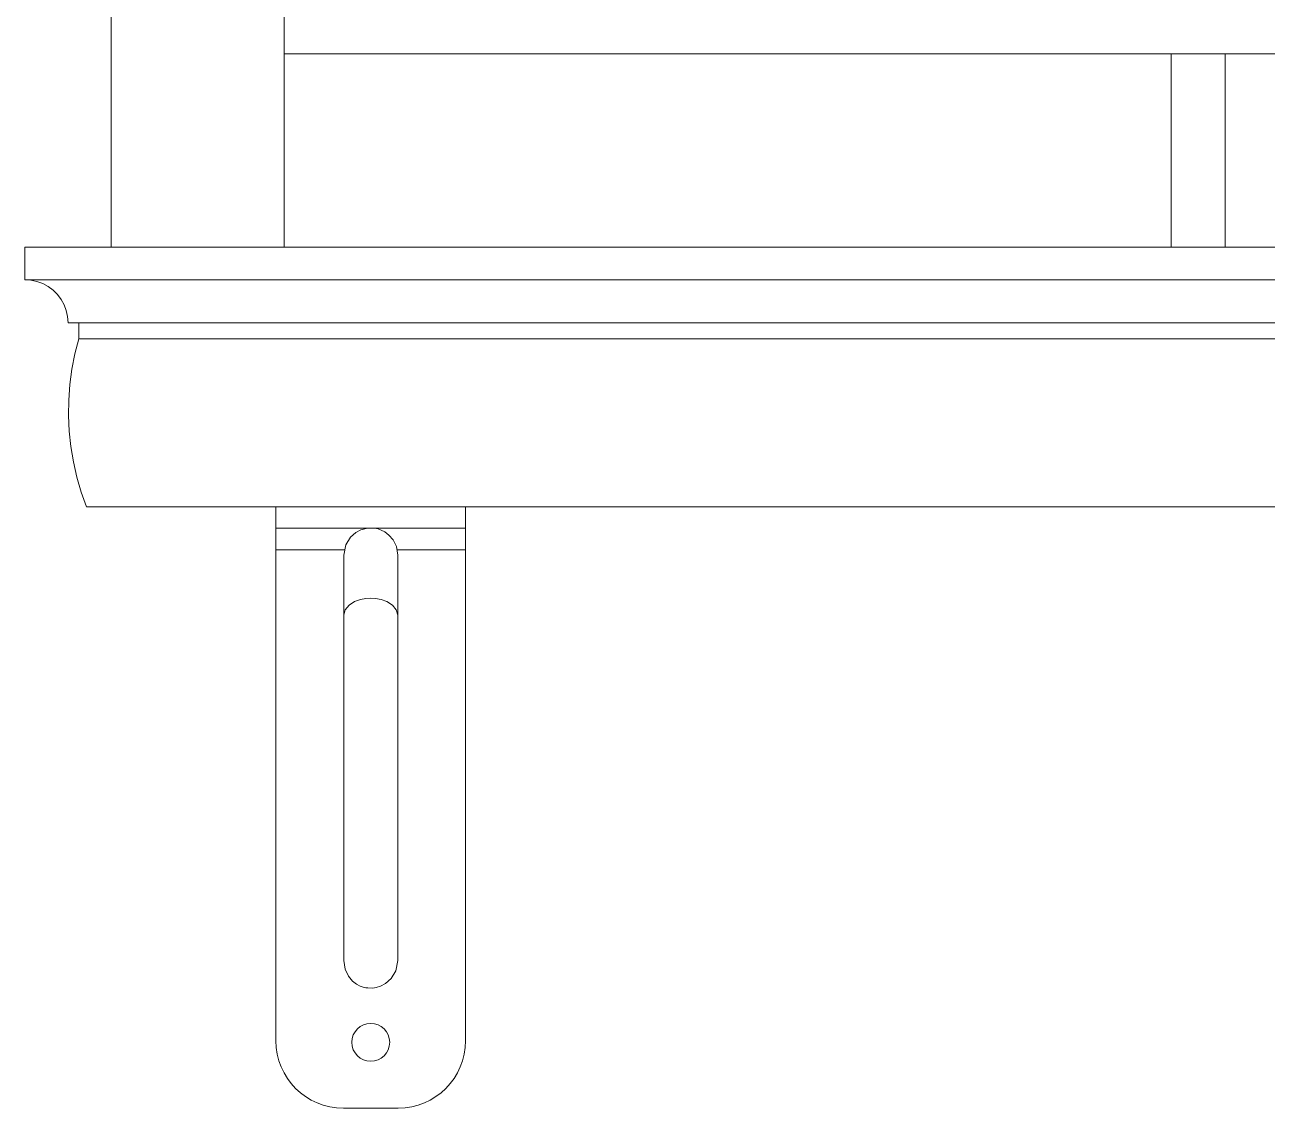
# Model space of a CAD drawing. Header units: millimetres. Extents: x -102 to 1947, y 0 to 1377.
# Drawn here: x -102.5 to 265.6, y 0 to 321 of the extents above; entities that cross this region are included whole.
import ezdxf

# ---------------------------------------------------------------- set-up
doc = ezdxf.new("R2010")
doc.units = ezdxf.units.MM
doc.layers.add('ceco.net 341', color=7, linetype='Continuous', lineweight=5)

# ---------------------------------------------------------------- blocks, each defined once
blk = doc.blocks.new('w341a')
at = {"layer": 'ceco.net 341', "lineweight": 5}
for p, q in [((-76.87, 255.11), (-76.87, 1344.11)), ((-25.62, 1344.11), (-25.62, 255.11)), ((-25.62, 312.46), (1870.52, 312.46)), ((237.16, 312.46), (237.16, 255.11)), ((253.17, 312.46), (253.17, 255.11)), ((1947.39, 255.11), (-102.49, 255.11)), ((-102.49, 255.11), (-102.49, 245.5)), ((-102.49, 255.11), (-102.49, 245.5)), ((1947.39, 245.5), (-102.49, 245.5)), ((-100.68, 245.37), (-102.49, 245.5)), ((-102.49, 245.5), (-100.68, 245.37)), ((-98.9, 244.99), (-100.68, 245.37)), ((-100.68, 245.37), (-98.9, 244.99)), ((-97.19, 244.35), (-98.9, 244.99)), ((-98.9, 244.99), (-97.19, 244.35)), ((-95.59, 243.48), (-97.19, 244.35)), ((-97.19, 244.35), (-95.59, 243.48)), ((-94.13, 242.4), (-95.59, 243.48)), ((-95.59, 243.48), (-94.13, 242.4)), ((-92.84, 241.11), (-94.13, 242.4)), ((-94.13, 242.4), (-92.84, 241.11)), ((-91.74, 239.66), (-92.84, 241.11)), ((-92.84, 241.11), (-91.74, 239.66)), ((-90.86, 238.06), (-91.74, 239.66)), ((-91.74, 239.66), (-90.86, 238.06)), ((-90.22, 236.36), (-90.86, 238.06)), ((-90.86, 238.06), (-90.22, 236.36)), ((-89.82, 234.58), (-90.22, 236.36)), ((-90.22, 236.36), (-89.82, 234.58)), ((-89.68, 232.76), (-89.82, 234.58)), ((-89.82, 234.58), (-89.68, 232.76)), ((1934.58, 232.76), (-89.68, 232.76)), ((-86.48, 227.96), (-86.48, 232.76)), ((-86.48, 232.76), (-86.48, 227.96)), ((-87.64, 223.5), (-86.48, 227.96)), ((-86.48, 227.96), (-87.64, 223.5)), ((1931.37, 227.96), (-86.48, 227.96)), ((-88.53, 218.98), (-87.64, 223.5)), ((-87.64, 223.5), (-88.53, 218.98)), ((-89.15, 214.42), (-88.53, 218.98)), ((-88.53, 218.98), (-89.15, 214.42)), ((-89.49, 209.82), (-89.15, 214.42)), ((-89.15, 214.42), (-89.49, 209.82)), ((-89.56, 205.22), (-89.49, 209.82)), ((-89.49, 209.82), (-89.56, 205.22)), ((-89.36, 200.61), (-89.56, 205.22)), ((-89.56, 205.22), (-89.36, 200.61)), ((-88.87, 196.03), (-89.36, 200.61)), ((-89.36, 200.61), (-88.87, 196.03)), ((-88.12, 191.49), (-88.87, 196.03)), ((-88.87, 196.03), (-88.12, 191.49)), ((-87.09, 187), (-88.12, 191.49)), ((-88.12, 191.49), (-87.09, 187)), ((-85.79, 182.58), (-87.09, 187)), ((-87.09, 187), (-85.79, 182.58)), ((-84.24, 178.24), (-85.79, 182.58)), ((-85.79, 182.58), (-84.24, 178.24)), ((1929.13, 178.24), (-84.24, 178.24)), ((-28.11, 178.24), (-28.11, 20)), ((28.11, 178.24), (28.11, 20)), ((28.11, 171.84), (-28.11, 171.84)), ((-4.42, 170.6), (-6.04, 169.17)), ((-2.91, 171.39), (-4.42, 170.6)), ((-0.98, 171.84), (-2.91, 171.39)), ((2.2, 171.64), (1.18, 171.84)), ((4.18, 170.76), (2.2, 171.64)), ((5.39, 169.85), (4.18, 170.76)), ((6.61, 168.43), (5.39, 169.85)), ((-7.42, 166.91), (-8.01, 163.88)), ((-6.04, 169.17), (-7.42, 166.91)), ((7.6, 166.42), (6.61, 168.43)), ((8.01, 163.88), (7.6, 166.42)), ((-7.71, 165.43), (-28.11, 165.43)), ((-8.01, 163.88), (-8.01, 146.06)), ((28.11, 165.43), (7.76, 165.43)), ((8.01, 163.08), (8.01, 163.88)), ((8.01, 161.35), (8.01, 163.08)), ((8.01, 158.75), (8.01, 161.35)), ((8.01, 156.26), (8.01, 158.75)), ((8.01, 153.27), (8.01, 156.26)), ((-1.44, 151.03), (-3.08, 150.73)), ((0, 151.12), (-1.44, 151.03)), ((1.44, 151.03), (0, 151.12)), ((3.08, 150.73), (1.44, 151.03)), ((8.01, 149.78), (8.01, 153.27)), ((-7.57, 147.7), (-8.01, 146.06)), ((-6.41, 149.1), (-7.57, 147.7)), ((-4.8, 150.11), (-6.41, 149.1)), ((-3.08, 150.73), (-4.8, 150.11)), ((4.8, 150.11), (3.08, 150.73)), ((6.41, 149.1), (4.8, 150.11)), ((7.57, 147.7), (6.41, 149.1)), ((8.01, 146.06), (7.57, 147.7)), ((8.01, 146.06), (8.01, 149.78)), ((-8.01, 146.06), (-8.01, 48.98)), ((8.01, 48.98), (8.01, 146.06)), ((-8.01, 48.98), (-8.01, 43.65)), ((8.01, 48.98), (8.01, 43.64)), ((-8.01, 43.76), (-7.6, 41.15)), ((-7.6, 41.15), (-6.61, 39.11)), ((6.04, 38.38), (7.42, 40.68)), ((7.42, 40.68), (8.01, 43.76)), ((-6.61, 39.11), (-5.39, 37.67)), ((-5.39, 37.67), (-4.18, 36.74)), ((2.91, 36.12), (4.42, 36.93)), ((4.42, 36.93), (6.04, 38.38)), ((-4.18, 36.74), (-3.1, 36.18)), ((-3.1, 36.18), (-2.2, 35.87)), ((-2.2, 35.87), (-1.48, 35.69)), ((-1.48, 35.69), (-0.87, 35.61)), ((-0.87, 35.61), (0.61, 35.58)), ((0.61, 35.58), (1.63, 35.73)), ((1.63, 35.73), (2.91, 36.12)), ((8.11, 0), (-8.11, 0))]:
    blk.add_line(p, q, dxfattribs=at)
blk.add_circle((0, 19.51), 5.61, dxfattribs=at)
for centre, start, end in [((-8.11, 20), 180, 270), ((8.11, 20), 270, 0)]:
    blk.add_arc(centre, 20, start, end, dxfattribs=at)

msp = doc.modelspace()

# ---------------------------------------------------------------- block references
msp.add_blockref('w341a', (0, 0))

doc.saveas('drawing.dxf')
